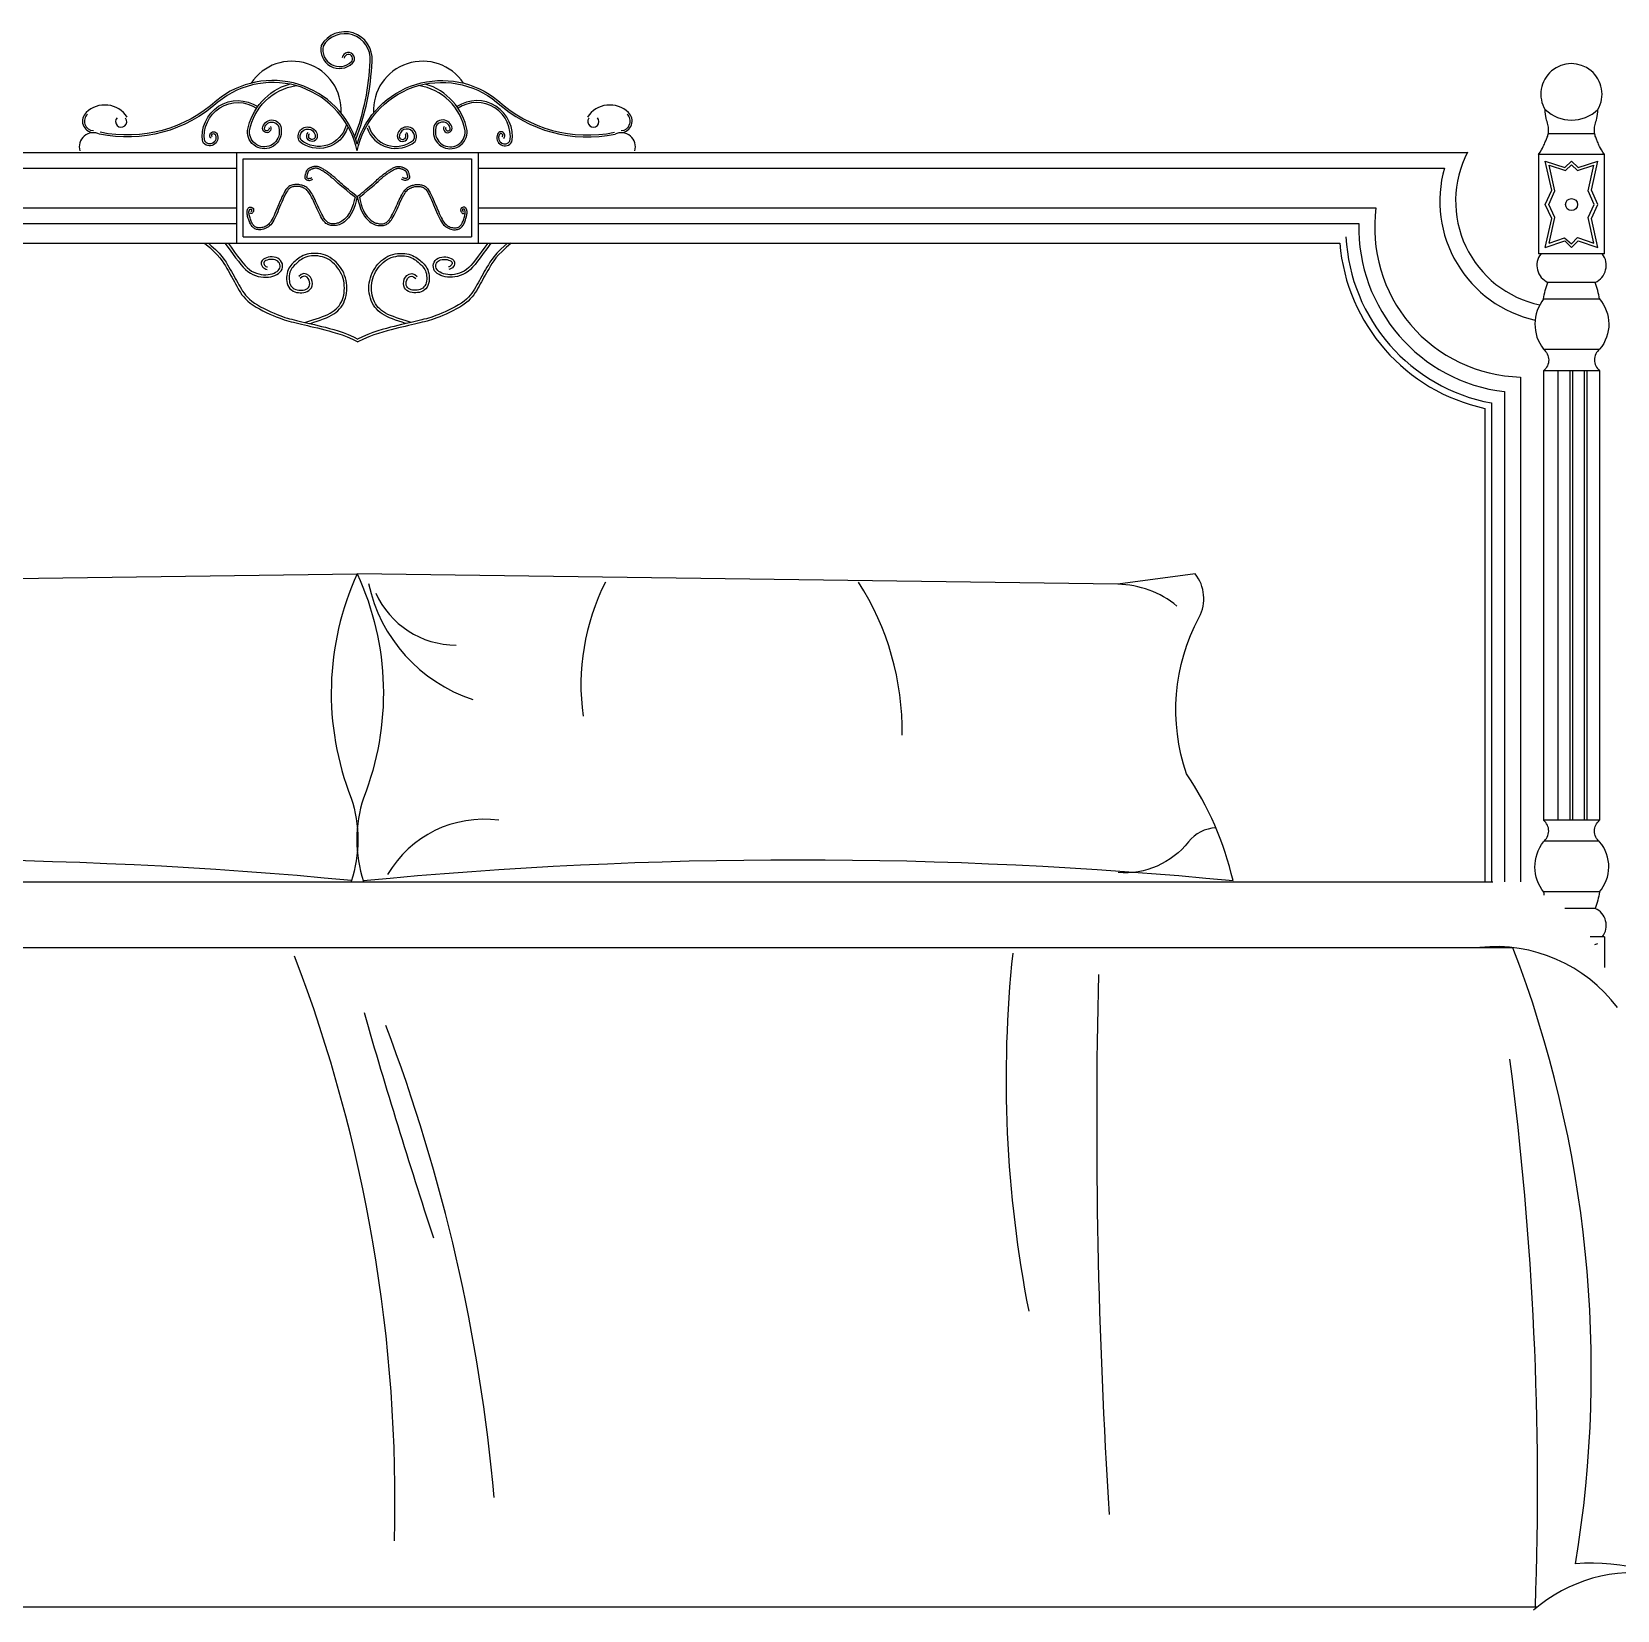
# Model space of a CAD drawing. Header units: inches. Extents: x 4.1 to 46.6, y 13.1 to 37.9.
# Drawn here: x 10.833 to 12.035, y 20.193 to 21.39 of the extents above; entities that cross this region are included whole.
import ezdxf

# ---------------------------------------------------------------- set-up
doc = ezdxf.new("R2010")
doc.units = ezdxf.units.IN
doc.header["$MEASUREMENT"] = 0
for name, color, linetype in [('02', 2, 'Continuous'), ('1', 1, 'Continuous'), ('4', 4, 'Continuous')]:
    doc.layers.add(name, color=color, linetype=linetype)

msp = doc.modelspace()

# ---------------------------------------------------------------- linework, layer by layer
at = {"layer": '02'}
for p, q in [((12.0179, 21.3128), (11.9827, 21.3128)), ((10.988, 21.2988), (10.988, 21.2298)), ((11.1711, 21.2988), (11.1711, 21.2298)), ((11.9753, 21.2972), (11.9753, 21.2217)), ((12.0253, 21.2972), (11.9753, 21.2972)), ((12.0253, 21.2217), (12.0253, 21.2972)), ((12.0253, 21.2217), (11.9753, 21.2217)), ((12.0181, 21.2002), (11.9824, 21.2002)), ((12.0216, 21.1875), (11.979, 21.1875)), ((12.0212, 21.1492), (11.9794, 21.1492)), ((11.9791, 21.1332), (11.9791, 20.7922)), ((12.0215, 21.1332), (11.9791, 21.1332)), ((11.9902, 20.7922), (11.9902, 21.1332)), ((11.9992, 20.7922), (11.9992, 21.1332)), ((12.0012, 20.7922), (12.0012, 21.1332)), ((12.0102, 20.7922), (12.0102, 21.1332)), ((12.0122, 20.7922), (12.0122, 21.1332)), ((12.0215, 21.1332), (12.0215, 20.7922)), ((12.0215, 20.7922), (11.9791, 20.7922)), ((12.0212, 20.7763), (11.9794, 20.7763)), ((12.0216, 20.7379), (11.979, 20.7379)), ((12.0181, 20.7253), (11.9951, 20.7253)), ((12.0253, 20.7038), (12.0145, 20.7038)), ((12.0253, 20.7038), (12.0253, 20.6806))]:
    msp.add_line(p, q, dxfattribs=at)
for points in [[(11.0783, 21.3085, 0.084951), (11.0907, 21.3678, 0.806755), (11.0522, 21.3798, 0.745528), (11.076, 21.3664, 1.39985), (11.0681, 21.3705)], [(11.0775, 21.3103, 0.082146), (11.0892, 21.3679, 0.802645), (11.0536, 21.3793, 0.738947), (11.075, 21.3675, 1.400355), (11.0696, 21.3703)], [(11.0795, 21.2999, 0.562626), (10.9739, 21.3369, -0.23953), (10.8841, 21.3126)], [(11.0795, 21.3051, 0.538386), (10.9729, 21.3381, -0.239277), (10.8846, 21.314)], [(11.0137, 21.3185, -1.593102), (11.0079, 21.3181, -0.903963), (11.0218, 21.3158, -1.104476), (10.9963, 21.3154, -0.28177), (11.028, 21.3506, -0.28177)], [(11.0124, 21.3177, -1.634722), (11.0093, 21.3176, -0.922611), (11.0203, 21.3157, -1.105909), (10.9978, 21.3151, -0.320126), (11.0331, 21.3494, -0.320126)], [(11.0795, 21.3051, -0.538386), (11.1862, 21.3381, 0.239277), (11.2745, 21.314)], [(11.0795, 21.2999, -0.562626), (11.1852, 21.3369, 0.23953), (11.275, 21.3126)], [(11.1467, 21.3177, 1.634722), (11.1498, 21.3176, 0.922611), (11.1388, 21.3157, 1.105909), (11.1613, 21.3151, 0.320126), (11.126, 21.3494, 0.320126)], [(11.1454, 21.3185, 1.593102), (11.1512, 21.3181, 0.903963), (11.1373, 21.3158, 1.104476), (11.1628, 21.3154, 0.28177), (11.1311, 21.3506, 0.28177)], [(10.9686, 21.3095, -1.259166), (10.9732, 21.3126, -0.953982), (10.9623, 21.3067, -0.65366), (11.004, 21.3335)], [(10.9696, 21.3106, -1.287795), (10.9719, 21.312, -0.929644), (10.9638, 21.3072, -0.6496), (11.0032, 21.3323, -0.287646)], [(11.1905, 21.3095, 1.259166), (11.1859, 21.3126, 0.953982), (11.1968, 21.3067, 0.65366), (11.1551, 21.3335)], [(11.1895, 21.3106, 1.287795), (11.1872, 21.312, 0.929644), (11.1953, 21.3072, 0.6496), (11.1559, 21.3323, 0.287646)], [(11.0721, 21.3174, -0.525103), (11.0357, 21.307, -1.387223), (11.0492, 21.31, -1.24378), (11.0422, 21.3139)], [(11.071, 21.3191, -0.539546), (11.0369, 21.308, -1.337858), (11.0477, 21.3103, -1.211173), (11.0433, 21.3129)], [(11.087, 21.3174, 0.525103), (11.1234, 21.307, 1.387223), (11.1099, 21.31, 1.24378), (11.1169, 21.3139)], [(11.0881, 21.3191, 0.539546), (11.1222, 21.308, 1.337858), (11.1114, 21.3103, 1.211173), (11.1158, 21.3129)], [(10.1975, 20.7456), (10.1975, 21.1284, 0.446145), (10.3071, 21.2568), (10.988, 21.2568)], [(11.1711, 21.2568), (11.852, 21.2568, 0.446145), (11.9615, 21.1284), (11.9615, 20.7456)], [(10.2095, 20.7456), (10.2095, 21.1173, 0.386782), (10.32, 21.2448), (10.988, 21.2448)], [(11.1711, 21.2448), (11.839, 21.2448, 0.386782), (11.9495, 21.1173), (11.9495, 20.7456)], [(11.8292, 21.2348, 0.346634), (11.9395, 21.1087), (11.9395, 20.7456)], [(10.2245, 20.7456), (10.2245, 21.1046, 0.32894), (10.3346, 21.2298), (11.8245, 21.2298, 0.32894), (11.9345, 21.1046), (11.9345, 20.7456)], [(11.979, 21.1876, -0.05136), (11.9824, 21.2002)], [(12.0216, 21.1875, 0.051557), (12.0181, 21.2002)], [(11.9794, 21.1879, 0.347977), (11.979, 21.1495, -0.477941), (11.9791, 21.1332)], [(12.0212, 21.1879, -0.373032), (12.0216, 21.1495, 0.477941), (12.0215, 21.1332)], [(11.0751, 20.7465, 0.048001), (10.4155, 20.7465, -0.090958), (10.4507, 20.8275, 0.210104), (10.4412, 20.9462, -0.299168), (10.4442, 20.9791), (10.5029, 20.9713), (11.0795, 20.9791, 0.204088), (11.0749, 20.8091, -0.158483), (11.0749, 20.7459)], [(11.084, 20.7465, -0.048001), (11.7436, 20.7465, 0.090958), (11.7084, 20.8275, -0.210104), (11.7179, 20.9462, 0.299168), (11.7149, 20.9791), (11.6562, 20.9713), (11.0795, 20.9791, -0.204088), (11.0842, 20.8091, 0.158483), (11.0842, 20.7459)], [(11.9794, 20.7376, -0.347977), (11.979, 20.7759, 0.477941), (11.9791, 20.7922)], [(12.0212, 20.7376, 0.373032), (12.0216, 20.7759, -0.477941), (12.0215, 20.7922)], [(11.7306, 20.7864, 0.219585), (11.7099, 20.7758, -0.248152), (11.6564, 20.7525)], [(11.979, 20.7379, 0.009451), (11.9794, 20.7355)], [(12.0216, 20.7379, -0.051557), (12.0181, 20.7253)]]:
    msp.add_lwpolyline(points, format="xyb", dxfattribs=at)
for points in [[(11.9753, 21.2972), (11.9765, 21.299), (11.9775, 21.3006), (11.9783, 21.302), (11.9789, 21.3032), (11.9794, 21.3042), (11.9798, 21.3051), (11.9801, 21.3059), (11.9804, 21.3067), (11.9807, 21.3074), (11.981, 21.3081), (11.9813, 21.3088), (11.9816, 21.3095), (11.9819, 21.3103), (11.9822, 21.311), (11.9824, 21.3117), (11.9826, 21.3125), (11.9828, 21.3133), (11.9829, 21.3141), (11.9829, 21.315), (11.9829, 21.3159), (11.9829, 21.3168), (11.9828, 21.3178), (11.9826, 21.3188), (11.9824, 21.3199), (11.9821, 21.3209), (11.9817, 21.3221), (11.9814, 21.3233), (11.9811, 21.3247), (11.9807, 21.3261), (11.9805, 21.3277), (11.9803, 21.3294), (11.9803, 21.3313)], [(12.0253, 21.2972), (12.024, 21.299), (12.023, 21.3006), (12.0222, 21.302), (12.0216, 21.3032), (12.0211, 21.3042), (12.0207, 21.3051), (12.0204, 21.3059), (12.0201, 21.3067), (12.0198, 21.3074), (12.0195, 21.3081), (12.0192, 21.3088), (12.0189, 21.3095), (12.0186, 21.3103), (12.0183, 21.311), (12.0181, 21.3117), (12.0179, 21.3125), (12.0178, 21.3133), (12.0177, 21.3141), (12.0176, 21.315), (12.0176, 21.3159), (12.0176, 21.3168), (12.0178, 21.3178), (12.0179, 21.3188), (12.0182, 21.3199), (12.0184, 21.3209), (12.0188, 21.3221), (12.0191, 21.3233), (12.0195, 21.3247), (12.0198, 21.3261), (12.02, 21.3277), (12.0202, 21.3294), (12.0203, 21.3313)], [(10.993, 21.2348), (10.993, 21.2938), (11.1661, 21.2938), (11.1661, 21.2348)], [(10.2552, 21.2868), (10.988, 21.2868)], [(11.0795, 21.2651), (11.0791, 21.2654), (11.0784, 21.266), (11.0773, 21.2669), (11.0759, 21.268), (11.0744, 21.2692), (11.0728, 21.2706), (11.0712, 21.2719), (11.0697, 21.2732), (11.0684, 21.2744), (11.0671, 21.2754), (11.066, 21.2764), (11.065, 21.2773), (11.0641, 21.2782), (11.0633, 21.2789), (11.0625, 21.2796), (11.0618, 21.2802), (11.0611, 21.2808), (11.0605, 21.2813), (11.0599, 21.2818), (11.0593, 21.2823), (11.0587, 21.2827), (11.0581, 21.2831), (11.0575, 21.2836), (11.0569, 21.284), (11.0563, 21.2844), (11.0557, 21.2848), (11.0551, 21.2852), (11.0545, 21.2856), (11.0538, 21.286), (11.0532, 21.2864), (11.0526, 21.2867), (11.052, 21.287), (11.0515, 21.2873), (11.0509, 21.2875), (11.0504, 21.2877), (11.0498, 21.2879), (11.0493, 21.288), (11.0488, 21.2881), (11.0483, 21.2881), (11.0477, 21.2881), (11.0472, 21.2881), (11.0467, 21.288), (11.0462, 21.2879), (11.0456, 21.2878), (11.0451, 21.2876), (11.0447, 21.2874), (11.0442, 21.2873), (11.0438, 21.2871), (11.0434, 21.2869), (11.043, 21.2867), (11.0427, 21.2864), (11.0423, 21.2862), (11.0421, 21.286), (11.0418, 21.2857), (11.0416, 21.2855), (11.0414, 21.2852), (11.0412, 21.2849), (11.041, 21.2847), (11.0408, 21.2844), (11.0407, 21.284), (11.0406, 21.2837), (11.0405, 21.2834), (11.0404, 21.283), (11.0402, 21.2826), (11.0401, 21.2822), (11.04, 21.2818), (11.0399, 21.2814), (11.0398, 21.2811), (11.0398, 21.2807), (11.0397, 21.2803), (11.0397, 21.28), (11.0397, 21.2797), (11.0397, 21.2794), (11.0398, 21.2792), (11.0399, 21.2789), (11.0401, 21.2787), (11.0402, 21.2786), (11.0404, 21.2784), (11.0407, 21.2782), (11.041, 21.278), (11.0413, 21.2779), (11.0417, 21.2777), (11.0422, 21.2776), (11.0427, 21.2775), (11.0433, 21.2775), (11.044, 21.2777), (11.0448, 21.278), (11.0458, 21.2784)], [(11.0778, 21.2647), (11.0744, 21.2674), (11.0713, 21.27), (11.0687, 21.2722), (11.0666, 21.274), (11.0649, 21.2755), (11.0635, 21.2767), (11.0624, 21.2778), (11.0614, 21.2786), (11.0606, 21.2793), (11.0598, 21.28), (11.0591, 21.2806), (11.0585, 21.2811), (11.0579, 21.2815), (11.0573, 21.282), (11.0567, 21.2824), (11.0561, 21.2828), (11.0555, 21.2832), (11.0549, 21.2836), (11.0543, 21.284), (11.0537, 21.2844), (11.0531, 21.2848), (11.0525, 21.2851), (11.0519, 21.2855), (11.0514, 21.2857), (11.0509, 21.286), (11.0504, 21.2862), (11.0499, 21.2864), (11.0495, 21.2865), (11.049, 21.2866), (11.0486, 21.2867), (11.0482, 21.2867), (11.0478, 21.2867), (11.0474, 21.2867), (11.0469, 21.2866), (11.0465, 21.2865), (11.046, 21.2864), (11.0456, 21.2863), (11.0452, 21.2861), (11.0448, 21.286), (11.0444, 21.2858), (11.044, 21.2856), (11.0437, 21.2854), (11.0434, 21.2853), (11.0432, 21.2851), (11.043, 21.2849), (11.0428, 21.2847), (11.0426, 21.2846), (11.0425, 21.2844), (11.0424, 21.2842), (11.0423, 21.284), (11.0421, 21.2838), (11.042, 21.2835), (11.0419, 21.2832), (11.0418, 21.2829), (11.0417, 21.2826), (11.0416, 21.2822), (11.0415, 21.2819), (11.0414, 21.2815), (11.0413, 21.2811), (11.0412, 21.2808), (11.0412, 21.2805), (11.0412, 21.2802), (11.0411, 21.2799), (11.0411, 21.2798), (11.0411, 21.2797), (11.0412, 21.2797), (11.0412, 21.2796), (11.0412, 21.2796), (11.0413, 21.2795), (11.0415, 21.2794), (11.0417, 21.2793), (11.0419, 21.2791), (11.0422, 21.279), (11.0425, 21.279), (11.0428, 21.2789), (11.0431, 21.2789), (11.0436, 21.2791), (11.0443, 21.2793), (11.0451, 21.2797)], [(11.0795, 21.2652), (11.0798, 21.2655), (11.0805, 21.2661), (11.0816, 21.2669), (11.0829, 21.268), (11.0844, 21.2692), (11.086, 21.2706), (11.0876, 21.2719), (11.0891, 21.2732), (11.0905, 21.2744), (11.0917, 21.2754), (11.0928, 21.2764), (11.0938, 21.2773), (11.0947, 21.2782), (11.0955, 21.2789), (11.0963, 21.2796), (11.097, 21.2802), (11.0977, 21.2808), (11.0983, 21.2813), (11.0989, 21.2818), (11.0995, 21.2823), (11.1001, 21.2827), (11.1007, 21.2831), (11.1013, 21.2836), (11.1019, 21.284), (11.1025, 21.2844), (11.1031, 21.2848), (11.1037, 21.2852), (11.1043, 21.2856), (11.105, 21.286), (11.1056, 21.2864), (11.1062, 21.2867), (11.1068, 21.287), (11.1073, 21.2873), (11.1079, 21.2875), (11.1084, 21.2877), (11.109, 21.2879), (11.1095, 21.288), (11.11, 21.2881), (11.1105, 21.2881), (11.1111, 21.2881), (11.1116, 21.2881), (11.1121, 21.288), (11.1127, 21.2879), (11.1132, 21.2878), (11.1137, 21.2876), (11.1141, 21.2874), (11.1146, 21.2873), (11.115, 21.2871), (11.1154, 21.2869), (11.1158, 21.2867), (11.1162, 21.2864), (11.1165, 21.2862), (11.1167, 21.286), (11.117, 21.2857), (11.1172, 21.2855), (11.1175, 21.2852), (11.1176, 21.2849), (11.1178, 21.2847), (11.118, 21.2844), (11.1181, 21.284), (11.1182, 21.2837), (11.1183, 21.2834), (11.1185, 21.283), (11.1186, 21.2826), (11.1187, 21.2822), (11.1188, 21.2818), (11.1189, 21.2814), (11.119, 21.2811), (11.119, 21.2807), (11.1191, 21.2803), (11.1191, 21.28), (11.1191, 21.2797), (11.1191, 21.2794), (11.119, 21.2792), (11.1189, 21.2789), (11.1188, 21.2787), (11.1186, 21.2786), (11.1184, 21.2784), (11.1181, 21.2782), (11.1178, 21.278), (11.1175, 21.2779), (11.1171, 21.2777), (11.1166, 21.2776), (11.1161, 21.2775), (11.1155, 21.2775), (11.1148, 21.2777), (11.114, 21.278), (11.1131, 21.2784)], [(11.0811, 21.2647), (11.0844, 21.2674), (11.0875, 21.27), (11.0901, 21.2722), (11.0922, 21.274), (11.0939, 21.2755), (11.0953, 21.2767), (11.0964, 21.2778), (11.0974, 21.2786), (11.0982, 21.2793), (11.099, 21.28), (11.0997, 21.2806), (11.1003, 21.2811), (11.101, 21.2815), (11.1015, 21.282), (11.1021, 21.2824), (11.1027, 21.2828), (11.1033, 21.2832), (11.1039, 21.2836), (11.1045, 21.284), (11.1051, 21.2844), (11.1057, 21.2848), (11.1063, 21.2851), (11.1069, 21.2855), (11.1074, 21.2857), (11.1079, 21.286), (11.1084, 21.2862), (11.1089, 21.2864), (11.1093, 21.2865), (11.1098, 21.2866), (11.1102, 21.2867), (11.1106, 21.2867), (11.111, 21.2867), (11.1115, 21.2867), (11.1119, 21.2866), (11.1123, 21.2865), (11.1128, 21.2864), (11.1132, 21.2863), (11.1136, 21.2861), (11.114, 21.286), (11.1144, 21.2858), (11.1148, 21.2856), (11.1151, 21.2854), (11.1154, 21.2853), (11.1156, 21.2851), (11.1158, 21.2849), (11.116, 21.2847), (11.1162, 21.2846), (11.1163, 21.2844), (11.1164, 21.2842), (11.1166, 21.284), (11.1167, 21.2838), (11.1168, 21.2835), (11.1169, 21.2832), (11.117, 21.2829), (11.1171, 21.2826), (11.1172, 21.2822), (11.1173, 21.2819), (11.1174, 21.2815), (11.1175, 21.2811), (11.1176, 21.2808), (11.1176, 21.2805), (11.1177, 21.2802), (11.1177, 21.2799), (11.1177, 21.2798), (11.1177, 21.2797), (11.1177, 21.2797), (11.1177, 21.2796), (11.1176, 21.2796), (11.1175, 21.2795), (11.1173, 21.2794), (11.1171, 21.2793), (11.1169, 21.2791), (11.1166, 21.279), (11.1164, 21.279), (11.1161, 21.2789), (11.1157, 21.2789), (11.1152, 21.2791), (11.1145, 21.2793), (11.1137, 21.2797)], [(11.1711, 21.2868), (11.9039, 21.2868)], [(11.9803, 21.2267), (11.9853, 21.2487), (11.9803, 21.2592), (11.9853, 21.2701), (11.9803, 21.2922)], [(11.9803, 21.2922), (11.9953, 21.2872), (12.0003, 21.2922), (12.0053, 21.2872), (12.0203, 21.2922)], [(11.9834, 21.2298), (11.9876, 21.2493), (11.9831, 21.2592), (11.9876, 21.2695), (11.9834, 21.289)], [(11.9834, 21.289), (11.9958, 21.2849), (12.0003, 21.2893), (12.0047, 21.2849), (12.0171, 21.289)], [(12.0171, 21.2298), (12.013, 21.2493), (12.0174, 21.2592), (12.013, 21.2695), (12.0171, 21.289)], [(12.0203, 21.2267), (12.0153, 21.2487), (12.0203, 21.2592), (12.0153, 21.2701), (12.0203, 21.2922)], [(11.0795, 21.2655), (11.0787, 21.2619), (11.0778, 21.2589), (11.0769, 21.2563), (11.0759, 21.254), (11.0749, 21.2521), (11.0739, 21.2505), (11.0729, 21.2492), (11.0718, 21.248), (11.0708, 21.247), (11.0698, 21.2461), (11.0687, 21.2454), (11.0677, 21.2448), (11.0667, 21.2443), (11.0657, 21.2439), (11.0647, 21.2436), (11.0637, 21.2434), (11.0628, 21.2432), (11.0619, 21.2432), (11.061, 21.2432), (11.0602, 21.2432), (11.0594, 21.2433), (11.0586, 21.2435), (11.0579, 21.2438), (11.0572, 21.2441), (11.0565, 21.2445), (11.0558, 21.2449), (11.0552, 21.2455), (11.0546, 21.2461), (11.054, 21.2468), (11.0534, 21.2477), (11.0527, 21.2487), (11.052, 21.2499), (11.0513, 21.2512), (11.0506, 21.2527), (11.0499, 21.2542), (11.0491, 21.2558), (11.0483, 21.2575), (11.0476, 21.2591), (11.0469, 21.2607), (11.0462, 21.2621), (11.0455, 21.2635), (11.0449, 21.2647), (11.0443, 21.2658), (11.0438, 21.2668), (11.0432, 21.2677), (11.0426, 21.2685), (11.0421, 21.2693), (11.0415, 21.2699), (11.0409, 21.2705), (11.0403, 21.2709), (11.0397, 21.2714), (11.039, 21.2717), (11.0384, 21.272), (11.0377, 21.2723), (11.0371, 21.2725), (11.0364, 21.2726), (11.0357, 21.2728), (11.035, 21.2729), (11.0343, 21.2729), (11.0336, 21.2729), (11.0329, 21.2729), (11.0322, 21.2729), (11.0316, 21.2728), (11.0309, 21.2727), (11.0303, 21.2726), (11.0297, 21.2723), (11.0291, 21.2721), (11.0285, 21.2717), (11.0279, 21.2712), (11.0272, 21.2705), (11.0266, 21.2697), (11.0259, 21.2686), (11.0252, 21.2674), (11.0245, 21.266), (11.0237, 21.2644), (11.023, 21.2627), (11.0222, 21.2609), (11.0214, 21.2591), (11.0206, 21.2572), (11.0199, 21.2554), (11.0192, 21.2536), (11.0184, 21.252), (11.0177, 21.2503), (11.017, 21.2488), (11.0163, 21.2474), (11.0155, 21.2461), (11.0147, 21.2449), (11.0139, 21.2439), (11.013, 21.243), (11.0121, 21.2423), (11.0112, 21.2417), (11.0102, 21.2412), (11.0092, 21.2408), (11.0083, 21.2405), (11.0074, 21.2403), (11.0064, 21.2401), (11.0056, 21.2401), (11.0048, 21.2401), (11.004, 21.2402), (11.0032, 21.2403), (11.0025, 21.2405), (11.0019, 21.2408), (11.0013, 21.2412), (11.0007, 21.2416), (11.0002, 21.2421), (10.9997, 21.2426), (10.9992, 21.2432), (10.9988, 21.2439), (10.9985, 21.2446), (10.9981, 21.2453), (10.9978, 21.2461), (10.9975, 21.2469), (10.9972, 21.2477), (10.9969, 21.2486), (10.9966, 21.2494), (10.9964, 21.2502), (10.9962, 21.2511), (10.9961, 21.2519), (10.996, 21.2526), (10.996, 21.2533), (10.996, 21.254), (10.9961, 21.2546), (10.9962, 21.2551), (10.9964, 21.2556), (10.9966, 21.256), (10.9969, 21.2564), (10.9971, 21.2567), (10.9974, 21.2569), (10.9977, 21.2571), (10.998, 21.2571), (10.9983, 21.2572), (10.9986, 21.2572), (10.9989, 21.2571), (10.9991, 21.2571), (10.9994, 21.257), (10.9996, 21.2569), (10.9998, 21.2568), (11, 21.2568), (11.0002, 21.2567), (11.0003, 21.2566), (11.0004, 21.2565), (11.0005, 21.2564), (11.0006, 21.2563), (11.0007, 21.2562), (11.0008, 21.256), (11.0008, 21.2558), (11.0009, 21.2556), (11.0009, 21.2553), (11.0009, 21.255), (11.0008, 21.2547), (11.0008, 21.2544), (11.0007, 21.254), (11.0005, 21.2536), (11.0004, 21.2533), (11.0001, 21.253), (10.9998, 21.2527), (10.9995, 21.2525), (10.9991, 21.2524), (10.9987, 21.2525), (10.9982, 21.2527)], [(11.0778, 21.2647), (11.0772, 21.2623), (11.0764, 21.2593), (11.0755, 21.2568), (11.0746, 21.2546), (11.0737, 21.2528), (11.0727, 21.2513), (11.0718, 21.2501), (11.0708, 21.249), (11.0698, 21.2481), (11.0689, 21.2473), (11.0679, 21.2466), (11.067, 21.246), (11.0661, 21.2456), (11.0652, 21.2452), (11.0643, 21.245), (11.0635, 21.2448), (11.0626, 21.2447), (11.0618, 21.2446), (11.0611, 21.2446), (11.0604, 21.2446), (11.0597, 21.2447), (11.059, 21.2449), (11.0584, 21.2451), (11.0578, 21.2454), (11.0572, 21.2457), (11.0567, 21.2461), (11.0562, 21.2465), (11.0557, 21.247), (11.0551, 21.2477), (11.0545, 21.2485), (11.0539, 21.2495), (11.0533, 21.2506), (11.0526, 21.2519), (11.0519, 21.2533), (11.0511, 21.2549), (11.0504, 21.2564), (11.0496, 21.2581), (11.0489, 21.2597), (11.0482, 21.2613), (11.0475, 21.2627), (11.0468, 21.2641), (11.0462, 21.2654), (11.0456, 21.2665), (11.045, 21.2676), (11.0444, 21.2685), (11.0438, 21.2694), (11.0432, 21.2702), (11.0425, 21.2709), (11.0418, 21.2715), (11.0412, 21.2721), (11.0404, 21.2726), (11.0397, 21.273), (11.0389, 21.2733), (11.0382, 21.2736), (11.0374, 21.2739), (11.0367, 21.274), (11.0359, 21.2742), (11.0351, 21.2743), (11.0344, 21.2743), (11.0336, 21.2744), (11.0328, 21.2744), (11.0321, 21.2743), (11.0314, 21.2742), (11.0306, 21.2741), (11.0299, 21.2739), (11.0291, 21.2737), (11.0284, 21.2733), (11.0276, 21.2728), (11.0269, 21.2722), (11.0262, 21.2714), (11.0254, 21.2705), (11.0247, 21.2694), (11.024, 21.2681), (11.0232, 21.2666), (11.0224, 21.265), (11.0217, 21.2633), (11.0209, 21.2615), (11.0201, 21.2596), (11.0193, 21.2578), (11.0186, 21.256), (11.0178, 21.2542), (11.0171, 21.2525), (11.0164, 21.2509), (11.0157, 21.2495), (11.015, 21.2481), (11.0143, 21.2469), (11.0136, 21.2458), (11.0128, 21.2449), (11.0121, 21.2441), (11.0113, 21.2434), (11.0104, 21.2429), (11.0096, 21.2425), (11.0088, 21.2421), (11.0079, 21.2419), (11.0071, 21.2417), (11.0063, 21.2416), (11.0055, 21.2415), (11.0048, 21.2415), (11.0042, 21.2416), (11.0036, 21.2417), (11.003, 21.2419), (11.0025, 21.2421), (11.002, 21.2424), (11.0016, 21.2427), (11.0012, 21.2431), (11.0008, 21.2435), (11.0004, 21.244), (11.0001, 21.2446), (10.9997, 21.2452), (10.9994, 21.2459), (10.9991, 21.2466), (10.9988, 21.2474), (10.9985, 21.2482), (10.9982, 21.249), (10.998, 21.2498), (10.9978, 21.2506), (10.9976, 21.2513), (10.9975, 21.2521), (10.9974, 21.2527), (10.9974, 21.2533), (10.9974, 21.2539), (10.9975, 21.2543), (10.9976, 21.2547), (10.9977, 21.255), (10.9978, 21.2553), (10.998, 21.2555), (10.9981, 21.2556), (10.9982, 21.2557), (10.9982, 21.2557), (10.9983, 21.2557), (10.9983, 21.2557), (10.9985, 21.2557), (10.9986, 21.2557), (10.9988, 21.2557), (10.999, 21.2556), (10.9992, 21.2556), (10.9994, 21.2555), (10.9994, 21.2555), (10.9994, 21.2554), (10.9994, 21.2553), (10.9994, 21.2551), (10.9994, 21.2549), (10.9994, 21.2547), (10.9993, 21.2544), (10.9992, 21.2542), (10.9991, 21.254), (10.9991, 21.2539), (10.9988, 21.254)], [(11.0795, 21.2655), (11.0803, 21.2619), (11.0811, 21.2589), (11.082, 21.2563), (11.0829, 21.254), (11.0839, 21.2521), (11.0849, 21.2505), (11.0859, 21.2492), (11.087, 21.248), (11.088, 21.247), (11.0891, 21.2461), (11.0901, 21.2454), (11.0911, 21.2448), (11.0921, 21.2443), (11.0931, 21.2439), (11.0941, 21.2436), (11.0951, 21.2434), (11.096, 21.2432), (11.0969, 21.2432), (11.0978, 21.2432), (11.0986, 21.2432), (11.0994, 21.2433), (11.1002, 21.2435), (11.1009, 21.2438), (11.1016, 21.2441), (11.1023, 21.2445), (11.103, 21.2449), (11.1036, 21.2455), (11.1042, 21.2461), (11.1048, 21.2468), (11.1055, 21.2477), (11.1061, 21.2487), (11.1068, 21.2499), (11.1075, 21.2512), (11.1082, 21.2527), (11.109, 21.2542), (11.1097, 21.2558), (11.1105, 21.2575), (11.1112, 21.2591), (11.1119, 21.2607), (11.1126, 21.2621), (11.1133, 21.2635), (11.1139, 21.2647), (11.1145, 21.2658), (11.1151, 21.2668), (11.1156, 21.2677), (11.1162, 21.2685), (11.1167, 21.2693), (11.1173, 21.2699), (11.1179, 21.2705), (11.1185, 21.2709), (11.1191, 21.2714), (11.1198, 21.2717), (11.1204, 21.272), (11.1211, 21.2723), (11.1218, 21.2725), (11.1224, 21.2726), (11.1231, 21.2728), (11.1238, 21.2729), (11.1245, 21.2729), (11.1252, 21.2729), (11.1259, 21.2729), (11.1266, 21.2729), (11.1273, 21.2728), (11.1279, 21.2727), (11.1285, 21.2726), (11.1291, 21.2723), (11.1297, 21.2721), (11.1303, 21.2717), (11.1309, 21.2712), (11.1316, 21.2705), (11.1322, 21.2697), (11.1329, 21.2686), (11.1336, 21.2674), (11.1343, 21.266), (11.1351, 21.2644), (11.1358, 21.2627), (11.1366, 21.2609), (11.1374, 21.2591), (11.1382, 21.2572), (11.1389, 21.2554), (11.1397, 21.2536), (11.1404, 21.252), (11.1411, 21.2503), (11.1418, 21.2488), (11.1425, 21.2474), (11.1433, 21.2461), (11.1441, 21.2449), (11.1449, 21.2439), (11.1458, 21.243), (11.1467, 21.2423), (11.1476, 21.2417), (11.1486, 21.2412), (11.1496, 21.2408), (11.1505, 21.2405), (11.1515, 21.2403), (11.1524, 21.2401), (11.1532, 21.2401), (11.1541, 21.2401), (11.1548, 21.2402), (11.1556, 21.2403), (11.1563, 21.2405), (11.1569, 21.2408), (11.1576, 21.2412), (11.1581, 21.2416), (11.1586, 21.2421), (11.1591, 21.2426), (11.1596, 21.2432), (11.16, 21.2439), (11.1604, 21.2446), (11.1607, 21.2453), (11.161, 21.2461), (11.1614, 21.2469), (11.1617, 21.2477), (11.1619, 21.2486), (11.1622, 21.2494), (11.1624, 21.2502), (11.1626, 21.2511), (11.1627, 21.2519), (11.1628, 21.2526), (11.1629, 21.2533), (11.1628, 21.254), (11.1627, 21.2546), (11.1626, 21.2551), (11.1624, 21.2556), (11.1622, 21.256), (11.162, 21.2564), (11.1617, 21.2567), (11.1614, 21.2569), (11.1611, 21.2571), (11.1608, 21.2571), (11.1605, 21.2572), (11.1602, 21.2572), (11.1599, 21.2571), (11.1597, 21.2571), (11.1594, 21.257), (11.1592, 21.2569), (11.159, 21.2568), (11.1588, 21.2568), (11.1586, 21.2567), (11.1585, 21.2566), (11.1584, 21.2565), (11.1583, 21.2564), (11.1582, 21.2563), (11.1581, 21.2562), (11.158, 21.256), (11.158, 21.2558), (11.158, 21.2556), (11.1579, 21.2553), (11.1579, 21.255), (11.158, 21.2547), (11.158, 21.2544), (11.1581, 21.254), (11.1583, 21.2536), (11.1585, 21.2533), (11.1587, 21.253), (11.159, 21.2527), (11.1593, 21.2525), (11.1597, 21.2524), (11.1601, 21.2525), (11.1606, 21.2527)], [(11.0811, 21.2647), (11.0816, 21.2623), (11.0824, 21.2593), (11.0833, 21.2568), (11.0842, 21.2546), (11.0851, 21.2528), (11.0861, 21.2513), (11.087, 21.2501), (11.088, 21.249), (11.089, 21.2481), (11.0899, 21.2473), (11.0909, 21.2466), (11.0918, 21.246), (11.0927, 21.2456), (11.0936, 21.2452), (11.0945, 21.245), (11.0953, 21.2448), (11.0962, 21.2447), (11.097, 21.2446), (11.0977, 21.2446), (11.0984, 21.2446), (11.0991, 21.2447), (11.0998, 21.2449), (11.1004, 21.2451), (11.101, 21.2454), (11.1016, 21.2457), (11.1021, 21.2461), (11.1026, 21.2465), (11.1031, 21.247), (11.1037, 21.2477), (11.1043, 21.2485), (11.1049, 21.2495), (11.1055, 21.2506), (11.1062, 21.2519), (11.1069, 21.2533), (11.1077, 21.2549), (11.1084, 21.2564), (11.1092, 21.2581), (11.1099, 21.2597), (11.1106, 21.2613), (11.1113, 21.2627), (11.112, 21.2641), (11.1126, 21.2654), (11.1132, 21.2665), (11.1138, 21.2676), (11.1144, 21.2685), (11.115, 21.2694), (11.1156, 21.2702), (11.1163, 21.2709), (11.117, 21.2715), (11.1177, 21.2721), (11.1184, 21.2726), (11.1191, 21.273), (11.1199, 21.2733), (11.1206, 21.2736), (11.1214, 21.2739), (11.1221, 21.274), (11.1229, 21.2742), (11.1237, 21.2743), (11.1244, 21.2743), (11.1252, 21.2744), (11.126, 21.2744), (11.1267, 21.2743), (11.1275, 21.2742), (11.1282, 21.2741), (11.1289, 21.2739), (11.1297, 21.2737), (11.1304, 21.2733), (11.1312, 21.2728), (11.1319, 21.2722), (11.1327, 21.2714), (11.1334, 21.2705), (11.1341, 21.2694), (11.1348, 21.2681), (11.1356, 21.2666), (11.1364, 21.265), (11.1371, 21.2633), (11.1379, 21.2615), (11.1387, 21.2596), (11.1395, 21.2578), (11.1402, 21.256), (11.141, 21.2542), (11.1417, 21.2525), (11.1424, 21.2509), (11.1431, 21.2495), (11.1438, 21.2481), (11.1445, 21.2469), (11.1452, 21.2458), (11.146, 21.2449), (11.1468, 21.2441), (11.1476, 21.2434), (11.1484, 21.2429), (11.1492, 21.2425), (11.15, 21.2421), (11.1509, 21.2419), (11.1517, 21.2417), (11.1525, 21.2416), (11.1533, 21.2415), (11.154, 21.2415), (11.1546, 21.2416), (11.1552, 21.2417), (11.1558, 21.2419), (11.1563, 21.2421), (11.1568, 21.2424), (11.1572, 21.2427), (11.1576, 21.2431), (11.158, 21.2435), (11.1584, 21.244), (11.1587, 21.2446), (11.1591, 21.2452), (11.1594, 21.2459), (11.1597, 21.2466), (11.16, 21.2474), (11.1603, 21.2482), (11.1606, 21.249), (11.1608, 21.2498), (11.161, 21.2506), (11.1612, 21.2513), (11.1613, 21.2521), (11.1614, 21.2527), (11.1614, 21.2533), (11.1614, 21.2539), (11.1613, 21.2543), (11.1612, 21.2547), (11.1611, 21.255), (11.161, 21.2553), (11.1608, 21.2555), (11.1607, 21.2556), (11.1606, 21.2557), (11.1606, 21.2557), (11.1605, 21.2557), (11.1605, 21.2557), (11.1603, 21.2557), (11.1602, 21.2557), (11.16, 21.2557), (11.1598, 21.2556), (11.1596, 21.2556), (11.1594, 21.2555), (11.1594, 21.2555), (11.1594, 21.2554), (11.1594, 21.2553), (11.1594, 21.2551), (11.1594, 21.2549), (11.1594, 21.2547), (11.1595, 21.2544), (11.1596, 21.2542), (11.1597, 21.254), (11.1598, 21.2539), (11.16, 21.254)], [(10.993, 21.2348), (11.1661, 21.2348)], [(11.9834, 21.2298), (11.995, 21.234), (12.0003, 21.2295), (12.0048, 21.2342), (12.0171, 21.2298)], [(10.9637, 21.2298), (10.9676, 21.2266), (10.9707, 21.2237), (10.9733, 21.221), (10.9754, 21.2187), (10.977, 21.2165), (10.9784, 21.2145), (10.9796, 21.2126), (10.9806, 21.2108), (10.9816, 21.2091), (10.9825, 21.2073), (10.9835, 21.2056), (10.9844, 21.204), (10.9854, 21.2023), (10.9863, 21.2006), (10.9872, 21.199), (10.9881, 21.1973), (10.989, 21.1957), (10.99, 21.1941), (10.991, 21.1924), (10.9921, 21.1908), (10.9934, 21.1892), (10.9948, 21.1876), (10.9965, 21.186), (10.9983, 21.1845), (11.0005, 21.1829), (11.0028, 21.1814), (11.0053, 21.18), (11.0079, 21.1786), (11.0105, 21.1773), (11.0131, 21.1761), (11.0157, 21.175), (11.018, 21.174), (11.0202, 21.1732), (11.0222, 21.1725), (11.0241, 21.1718), (11.0259, 21.1713), (11.0277, 21.1708), (11.0294, 21.1703), (11.0312, 21.1699), (11.0331, 21.1694), (11.0351, 21.1689), (11.0372, 21.1685), (11.0394, 21.1679), (11.0417, 21.1674), (11.0441, 21.1668), (11.0466, 21.1662), (11.0493, 21.1656), (11.0521, 21.1649), (11.0549, 21.1642), (11.058, 21.1634), (11.0611, 21.1625), (11.0645, 21.1615), (11.068, 21.1603), (11.0718, 21.1588), (11.0758, 21.1571), (11.08, 21.1551)], [(10.9667, 21.2298), (10.9688, 21.228), (10.9721, 21.225), (10.9747, 21.2223), (10.9768, 21.2199), (10.9786, 21.2176), (10.98, 21.2155), (10.9812, 21.2136), (10.9822, 21.2118), (10.9832, 21.21), (10.9842, 21.2083), (10.9852, 21.2066), (10.9861, 21.2049), (10.987, 21.2032), (10.988, 21.2016), (10.9889, 21.1999), (10.9898, 21.1983), (10.9907, 21.1967), (10.9916, 21.1951), (10.9926, 21.1935), (10.9937, 21.1919), (10.9948, 21.1904), (10.9962, 21.1889), (10.9977, 21.1875), (10.9995, 21.186), (11.0015, 21.1845), (11.0038, 21.1831), (11.0062, 21.1817), (11.0088, 21.1803), (11.0114, 21.179), (11.0139, 21.1778), (11.0164, 21.1768), (11.0187, 21.1758), (11.0209, 21.175), (11.0229, 21.1743), (11.0247, 21.1736), (11.0265, 21.1731), (11.0282, 21.1726), (11.0299, 21.1722), (11.0317, 21.1717), (11.0335, 21.1713), (11.0355, 21.1708), (11.0376, 21.1703), (11.0398, 21.1698), (11.0421, 21.1692), (11.0445, 21.1687), (11.0471, 21.1681), (11.0497, 21.1674), (11.0525, 21.1668), (11.0554, 21.1661), (11.0585, 21.1653), (11.0617, 21.1644), (11.0651, 21.1633), (11.0687, 21.1621), (11.0725, 21.1606), (11.0766, 21.1588), (11.08, 21.1572)], [(10.9792, 21.2298), (10.9824, 21.2256), (10.985, 21.222), (10.9873, 21.2189), (10.9894, 21.2162), (10.9912, 21.2138), (10.993, 21.2117), (10.9948, 21.21), (10.9966, 21.2085), (10.9985, 21.2072), (11.0004, 21.2061), (11.0024, 21.2053), (11.0044, 21.2047), (11.0064, 21.2043), (11.0084, 21.2041), (11.0103, 21.2041), (11.0122, 21.2042), (11.0139, 21.2045), (11.0156, 21.2049), (11.0171, 21.2054), (11.0185, 21.2061), (11.0198, 21.2069), (11.0209, 21.2079), (11.0218, 21.209), (11.0225, 21.2102), (11.0228, 21.2116), (11.0229, 21.213), (11.0227, 21.2143), (11.0221, 21.2155), (11.0214, 21.2167), (11.0204, 21.2177), (11.0193, 21.2185), (11.0179, 21.2191), (11.0164, 21.2194), (11.015, 21.2196), (11.0135, 21.2195), (11.012, 21.2193), (11.0107, 21.2189), (11.0094, 21.2184), (11.0083, 21.2178), (11.0073, 21.2168), (11.0067, 21.2155), (11.0067, 21.2141), (11.0071, 21.213), (11.0077, 21.212), (11.0085, 21.2113), (11.0093, 21.2106), (11.0103, 21.2102), (11.0111, 21.21)], [(10.9816, 21.2298), (10.9839, 21.2268), (10.9865, 21.2232), (10.9888, 21.22), (10.9909, 21.2173), (10.9927, 21.215), (10.9944, 21.213), (10.9961, 21.2114), (10.9977, 21.21), (10.9994, 21.2088), (11.0012, 21.2079), (11.003, 21.2071), (11.0049, 21.2066), (11.0067, 21.2062), (11.0085, 21.206), (11.0103, 21.206), (11.0119, 21.2061), (11.0135, 21.2063), (11.015, 21.2067), (11.0164, 21.2072), (11.0176, 21.2078), (11.0187, 21.2085), (11.0195, 21.2092), (11.0202, 21.2101), (11.0207, 21.2109), (11.021, 21.2119), (11.021, 21.2128), (11.0208, 21.2138), (11.0205, 21.2147), (11.0199, 21.2155), (11.0192, 21.2162), (11.0183, 21.2168), (11.0173, 21.2173), (11.0161, 21.2175), (11.0149, 21.2176), (11.0136, 21.2176), (11.0124, 21.2174), (11.0113, 21.2171), (11.0103, 21.2167), (11.0095, 21.2162), (11.0089, 21.2157), (11.0086, 21.2151), (11.0086, 21.2144), (11.0088, 21.2138), (11.0092, 21.2132), (11.0097, 21.2127), (11.0103, 21.2123), (11.0109, 21.212), (11.0115, 21.2119)], [(11.0435, 21.1689), (11.0441, 21.1691), (11.0465, 21.1699), (11.049, 21.1707), (11.0515, 21.1715), (11.0538, 21.1724), (11.0561, 21.1733), (11.0581, 21.1742), (11.06, 21.1752), (11.0617, 21.1763), (11.0633, 21.1774), (11.0647, 21.1786), (11.066, 21.18), (11.0672, 21.1814), (11.0683, 21.183), (11.0692, 21.1846), (11.0699, 21.1864), (11.0706, 21.1882), (11.0711, 21.1901), (11.0714, 21.192), (11.0716, 21.1939), (11.0717, 21.1959), (11.0716, 21.1979), (11.0714, 21.1998), (11.0711, 21.2017), (11.0706, 21.2036), (11.0699, 21.2055), (11.0692, 21.2073), (11.0683, 21.2091), (11.0673, 21.2108), (11.0661, 21.2124), (11.0649, 21.2139), (11.0635, 21.2154), (11.0621, 21.2167), (11.0605, 21.2179), (11.0589, 21.219), (11.0572, 21.22), (11.0554, 21.2207), (11.0536, 21.2214), (11.0518, 21.2218), (11.0499, 21.2221), (11.0481, 21.2222), (11.0463, 21.2222), (11.0446, 21.2221), (11.0429, 21.2219), (11.0414, 21.2215), (11.0399, 21.2211), (11.0385, 21.2205), (11.0373, 21.2199), (11.0362, 21.2192), (11.0351, 21.2185), (11.0341, 21.2178), (11.0332, 21.217), (11.0323, 21.2163), (11.0315, 21.2155), (11.0307, 21.2147), (11.0298, 21.2139), (11.0291, 21.2129), (11.0284, 21.2119), (11.0277, 21.2109), (11.0271, 21.2097), (11.0267, 21.2084), (11.0263, 21.2069), (11.0261, 21.2055), (11.0259, 21.204), (11.0259, 21.2024), (11.0261, 21.2009), (11.0264, 21.1994), (11.0269, 21.1979), (11.0276, 21.1966), (11.0285, 21.1954), (11.0296, 21.1944), (11.0308, 21.1936), (11.0321, 21.193), (11.0335, 21.1926), (11.0349, 21.1924), (11.0362, 21.1923), (11.0376, 21.1923), (11.039, 21.1925), (11.0403, 21.1928), (11.0416, 21.1933), (11.0428, 21.194), (11.0439, 21.1949), (11.0447, 21.1961), (11.0453, 21.1976), (11.0455, 21.1992), (11.0453, 21.2008), (11.0448, 21.2025), (11.044, 21.2041), (11.0428, 21.2055), (11.0411, 21.2065), (11.0391, 21.2068), (11.0369, 21.2061), (11.0351, 21.2047)], [(11.1934, 21.2298), (11.1912, 21.228), (11.188, 21.225), (11.1853, 21.2223), (11.1832, 21.2199), (11.1815, 21.2176), (11.18, 21.2155), (11.1789, 21.2136), (11.1778, 21.2118), (11.1768, 21.21), (11.1758, 21.2083), (11.1749, 21.2066), (11.1739, 21.2049), (11.173, 21.2032), (11.1721, 21.2016), (11.1712, 21.1999), (11.1703, 21.1983), (11.1694, 21.1967), (11.1684, 21.1951), (11.1674, 21.1935), (11.1664, 21.1919), (11.1652, 21.1904), (11.1639, 21.1889), (11.1623, 21.1875), (11.1605, 21.186), (11.1585, 21.1845), (11.1562, 21.1831), (11.1538, 21.1817), (11.1513, 21.1803), (11.1487, 21.179), (11.1461, 21.1778), (11.1436, 21.1768), (11.1413, 21.1758), (11.1392, 21.175), (11.1372, 21.1743), (11.1353, 21.1736), (11.1336, 21.1731), (11.1319, 21.1726), (11.1301, 21.1722), (11.1284, 21.1717), (11.1265, 21.1713), (11.1245, 21.1708), (11.1225, 21.1703), (11.1203, 21.1698), (11.1179, 21.1692), (11.1155, 21.1687), (11.113, 21.1681), (11.1103, 21.1674), (11.1075, 21.1668), (11.1046, 21.1661), (11.1016, 21.1653), (11.0984, 21.1644), (11.095, 21.1633), (11.0914, 21.1621), (11.0875, 21.1606), (11.0835, 21.1588), (11.0798, 21.1571)], [(11.1963, 21.2298), (11.1925, 21.2266), (11.1893, 21.2237), (11.1867, 21.221), (11.1847, 21.2187), (11.183, 21.2165), (11.1816, 21.2145), (11.1805, 21.2126), (11.1795, 21.2108), (11.1785, 21.2091), (11.1775, 21.2073), (11.1765, 21.2056), (11.1756, 21.204), (11.1747, 21.2023), (11.1738, 21.2006), (11.1728, 21.199), (11.1719, 21.1973), (11.171, 21.1957), (11.1701, 21.1941), (11.169, 21.1924), (11.1679, 21.1908), (11.1667, 21.1892), (11.1652, 21.1876), (11.1636, 21.186), (11.1617, 21.1845), (11.1596, 21.1829), (11.1572, 21.1814), (11.1547, 21.18), (11.1521, 21.1786), (11.1495, 21.1773), (11.1469, 21.1761), (11.1444, 21.175), (11.142, 21.174), (11.1398, 21.1732), (11.1378, 21.1725), (11.1359, 21.1718), (11.1341, 21.1713), (11.1324, 21.1708), (11.1306, 21.1703), (11.1288, 21.1699), (11.1269, 21.1694), (11.125, 21.1689), (11.1229, 21.1685), (11.1207, 21.1679), (11.1184, 21.1674), (11.1159, 21.1668), (11.1134, 21.1662), (11.1108, 21.1656), (11.108, 21.1649), (11.1051, 21.1642), (11.1021, 21.1634), (11.0989, 21.1625), (11.0956, 21.1615), (11.092, 21.1603), (11.0883, 21.1588), (11.0843, 21.1571), (11.08, 21.1551)], [(11.1166, 21.1689), (11.116, 21.1691), (11.1135, 21.1699), (11.111, 21.1707), (11.1086, 21.1715), (11.1062, 21.1724), (11.104, 21.1733), (11.102, 21.1742), (11.1001, 21.1752), (11.0983, 21.1763), (11.0968, 21.1774), (11.0953, 21.1786), (11.094, 21.18), (11.0928, 21.1814), (11.0918, 21.183), (11.0909, 21.1846), (11.0901, 21.1864), (11.0895, 21.1882), (11.089, 21.1901), (11.0886, 21.192), (11.0884, 21.1939), (11.0883, 21.1959), (11.0884, 21.1979), (11.0886, 21.1998), (11.089, 21.2017), (11.0895, 21.2036), (11.0901, 21.2055), (11.0909, 21.2073), (11.0918, 21.2091), (11.0928, 21.2108), (11.0939, 21.2124), (11.0952, 21.2139), (11.0965, 21.2154), (11.098, 21.2167), (11.0995, 21.2179), (11.1011, 21.219), (11.1028, 21.22), (11.1046, 21.2207), (11.1064, 21.2214), (11.1083, 21.2218), (11.1101, 21.2221), (11.1119, 21.2222), (11.1137, 21.2222), (11.1155, 21.2221), (11.1171, 21.2219), (11.1187, 21.2215), (11.1201, 21.2211), (11.1215, 21.2205), (11.1227, 21.2199), (11.1239, 21.2192), (11.125, 21.2185), (11.1259, 21.2178), (11.1269, 21.217), (11.1277, 21.2163), (11.1286, 21.2155), (11.1294, 21.2147), (11.1302, 21.2139), (11.131, 21.2129), (11.1317, 21.2119), (11.1323, 21.2109), (11.1329, 21.2097), (11.1334, 21.2084), (11.1337, 21.2069), (11.134, 21.2055), (11.1341, 21.204), (11.1341, 21.2024), (11.134, 21.2009), (11.1336, 21.1994), (11.1331, 21.1979), (11.1324, 21.1966), (11.1315, 21.1954), (11.1304, 21.1944), (11.1292, 21.1936), (11.1279, 21.193), (11.1266, 21.1926), (11.1252, 21.1924), (11.1238, 21.1923), (11.1224, 21.1923), (11.1211, 21.1925), (11.1197, 21.1928), (11.1184, 21.1933), (11.1172, 21.194), (11.1162, 21.1949), (11.1153, 21.1961), (11.1148, 21.1976), (11.1146, 21.1992), (11.1148, 21.2008), (11.1152, 21.2025), (11.1161, 21.2041), (11.1172, 21.2055), (11.1189, 21.2065), (11.121, 21.2068), (11.1231, 21.2061), (11.125, 21.2047)], [(11.1808, 21.2298), (11.1777, 21.2256), (11.175, 21.222), (11.1727, 21.2189), (11.1707, 21.2162), (11.1688, 21.2138), (11.167, 21.2117), (11.1653, 21.21), (11.1635, 21.2085), (11.1616, 21.2072), (11.1596, 21.2061), (11.1576, 21.2053), (11.1556, 21.2047), (11.1536, 21.2043), (11.1517, 21.2041), (11.1497, 21.2041), (11.1479, 21.2042), (11.1461, 21.2045), (11.1445, 21.2049), (11.1429, 21.2054), (11.1415, 21.2061), (11.1402, 21.2069), (11.1391, 21.2079), (11.1382, 21.209), (11.1376, 21.2102), (11.1372, 21.2116), (11.1371, 21.213), (11.1374, 21.2143), (11.1379, 21.2155), (11.1386, 21.2167), (11.1396, 21.2177), (11.1408, 21.2185), (11.1421, 21.2191), (11.1436, 21.2194), (11.1451, 21.2196), (11.1466, 21.2195), (11.148, 21.2193), (11.1494, 21.2189), (11.1506, 21.2184), (11.1518, 21.2178), (11.1527, 21.2168), (11.1533, 21.2155), (11.1533, 21.2141), (11.1529, 21.213), (11.1523, 21.212), (11.1516, 21.2113), (11.1507, 21.2106), (11.1497, 21.2102), (11.1489, 21.21)], [(11.1785, 21.2298), (11.1762, 21.2268), (11.1735, 21.2232), (11.1712, 21.22), (11.1692, 21.2173), (11.1673, 21.215), (11.1656, 21.213), (11.164, 21.2114), (11.1623, 21.21), (11.1606, 21.2088), (11.1588, 21.2079), (11.157, 21.2071), (11.1552, 21.2066), (11.1533, 21.2062), (11.1515, 21.206), (11.1498, 21.206), (11.1481, 21.2061), (11.1465, 21.2063), (11.145, 21.2067), (11.1437, 21.2072), (11.1424, 21.2078), (11.1414, 21.2085), (11.1405, 21.2092), (11.1398, 21.2101), (11.1393, 21.2109), (11.1391, 21.2119), (11.1391, 21.2128), (11.1392, 21.2138), (11.1396, 21.2147), (11.1401, 21.2155), (11.1408, 21.2162), (11.1417, 21.2168), (11.1427, 21.2173), (11.1439, 21.2175), (11.1451, 21.2176), (11.1464, 21.2176), (11.1476, 21.2174), (11.1488, 21.2171), (11.1498, 21.2167), (11.1506, 21.2162), (11.1511, 21.2157), (11.1514, 21.2151), (11.1514, 21.2144), (11.1512, 21.2138), (11.1508, 21.2132), (11.1503, 21.2127), (11.1498, 21.2123), (11.1492, 21.212), (11.1486, 21.2119)], [(11.9803, 21.2267), (11.9953, 21.2317), (12.0003, 21.2267), (12.0053, 21.2317), (12.0203, 21.2267)], [(11.0397, 21.1698), (11.0412, 21.1703), (11.0435, 21.1709), (11.0459, 21.1717), (11.0484, 21.1725), (11.0508, 21.1733), (11.0532, 21.1742), (11.0553, 21.175), (11.0573, 21.1759), (11.059, 21.1769), (11.0606, 21.1778), (11.0621, 21.1789), (11.0634, 21.18), (11.0646, 21.1812), (11.0657, 21.1825), (11.0666, 21.184), (11.0675, 21.1855), (11.0682, 21.1871), (11.0687, 21.1888), (11.0692, 21.1905), (11.0695, 21.1923), (11.0697, 21.1941), (11.0698, 21.1959), (11.0697, 21.1977), (11.0695, 21.1995), (11.0692, 21.2013), (11.0687, 21.2031), (11.0682, 21.2048), (11.0675, 21.2065), (11.0666, 21.2082), (11.0657, 21.2097), (11.0646, 21.2112), (11.0635, 21.2127), (11.0622, 21.214), (11.0608, 21.2153), (11.0594, 21.2164), (11.0579, 21.2174), (11.0564, 21.2182), (11.0547, 21.219), (11.0531, 21.2195), (11.0514, 21.2199), (11.0497, 21.2202), (11.048, 21.2203), (11.0464, 21.2203), (11.0448, 21.2202), (11.0433, 21.22), (11.0419, 21.2197), (11.0405, 21.2193), (11.0393, 21.2188), (11.0382, 21.2182), (11.0372, 21.2176), (11.0362, 21.217), (11.0353, 21.2163), (11.0344, 21.2156), (11.0336, 21.2148), (11.0328, 21.2141), (11.032, 21.2134), (11.0313, 21.2126), (11.0306, 21.2118), (11.0299, 21.2109), (11.0294, 21.21), (11.0289, 21.2089), (11.0285, 21.2078), (11.0282, 21.2066), (11.0279, 21.2052), (11.0278, 21.2039), (11.0278, 21.2025), (11.028, 21.2012), (11.0282, 21.1999), (11.0286, 21.1987), (11.0292, 21.1976), (11.0299, 21.1967), (11.0308, 21.1959), (11.0317, 21.1953), (11.0328, 21.1948), (11.0339, 21.1945), (11.0351, 21.1942), (11.0363, 21.1942), (11.0375, 21.1942), (11.0386, 21.1943), (11.0398, 21.1946), (11.0408, 21.195), (11.0417, 21.1955), (11.0425, 21.1962), (11.043, 21.197), (11.0434, 21.198), (11.0436, 21.1992), (11.0434, 21.2005), (11.043, 21.2018), (11.0424, 21.203), (11.0415, 21.204), (11.0405, 21.2047), (11.0392, 21.2049), (11.0378, 21.2044), (11.0363, 21.2032)], [(11.1204, 21.1698), (11.1188, 21.1703), (11.1165, 21.1709), (11.1141, 21.1717), (11.1116, 21.1725), (11.1092, 21.1733), (11.1069, 21.1742), (11.1047, 21.175), (11.1028, 21.1759), (11.101, 21.1769), (11.0994, 21.1778), (11.0979, 21.1789), (11.0966, 21.18), (11.0954, 21.1812), (11.0944, 21.1825), (11.0934, 21.184), (11.0926, 21.1855), (11.0919, 21.1871), (11.0913, 21.1888), (11.0908, 21.1905), (11.0905, 21.1923), (11.0903, 21.1941), (11.0902, 21.1959), (11.0903, 21.1977), (11.0905, 21.1995), (11.0908, 21.2013), (11.0913, 21.2031), (11.0919, 21.2048), (11.0926, 21.2065), (11.0934, 21.2082), (11.0944, 21.2097), (11.0954, 21.2112), (11.0966, 21.2127), (11.0979, 21.214), (11.0992, 21.2153), (11.1006, 21.2164), (11.1021, 21.2174), (11.1037, 21.2182), (11.1053, 21.219), (11.107, 21.2195), (11.1087, 21.2199), (11.1103, 21.2202), (11.112, 21.2203), (11.1137, 21.2203), (11.1153, 21.2202), (11.1168, 21.22), (11.1182, 21.2197), (11.1195, 21.2193), (11.1207, 21.2188), (11.1218, 21.2182), (11.1229, 21.2176), (11.1238, 21.217), (11.1248, 21.2163), (11.1256, 21.2156), (11.1265, 21.2148), (11.1273, 21.2141), (11.128, 21.2134), (11.1288, 21.2126), (11.1295, 21.2118), (11.1301, 21.2109), (11.1307, 21.21), (11.1312, 21.2089), (11.1316, 21.2078), (11.1319, 21.2066), (11.1321, 21.2052), (11.1322, 21.2039), (11.1322, 21.2025), (11.1321, 21.2012), (11.1318, 21.1999), (11.1314, 21.1987), (11.1308, 21.1976), (11.1301, 21.1967), (11.1293, 21.1959), (11.1283, 21.1953), (11.1272, 21.1948), (11.1261, 21.1945), (11.125, 21.1942), (11.1238, 21.1942), (11.1226, 21.1942), (11.1214, 21.1943), (11.1203, 21.1946), (11.1193, 21.195), (11.1183, 21.1955), (11.1176, 21.1962), (11.117, 21.197), (11.1166, 21.198), (11.1165, 21.1992), (11.1166, 21.2005), (11.117, 21.2018), (11.1176, 21.203), (11.1185, 21.204), (11.1196, 21.2047), (11.1208, 21.2049), (11.1222, 21.2044), (11.1238, 21.2032)], [(11.9794, 21.1492), (11.9793, 21.1492)], [(11.9794, 20.7763), (11.9793, 20.7762)], [(12.0179, 20.698), (12.0203, 20.6988)]]:
    msp.add_lwpolyline(points, dxfattribs=at)
msp.add_circle((12.0003, 21.2592), 0.00454, dxfattribs=at)
for centre, radius, start, end in [((11.03, 21.3306), 0.0373, 357.0651, 146.2817), ((11.1291, 21.3306), 0.0373, 33.7183, 182.9349), ((12.0002, 21.3429), 0.0232, 329.8574, 210.8578), ((10.8881, 21.3144), 0.0203, 33.2286, 134.0972), ((11.271, 21.3144), 0.0203, 45.9028, 146.7714), ((12.0003, 21.3518), 0.0286, 225.6826, 314.3174), ((10.8799, 21.3225), 0.00877, 132.3946, 265.8354), ((10.8799, 21.3225), 0.00727, 132.3946, 265.8354), ((10.9005, 21.3221), 0.00424, 137.1269, 37.2934), ((11.2585, 21.3221), 0.00424, 142.7066, 42.8731), ((11.2792, 21.3225), 0.00727, 274.1646, 47.6054), ((11.2792, 21.3225), 0.00877, 274.1646, 47.6054), ((10.8793, 21.3031), 0.0106, 62.8605, 197.7253), ((11.2798, 21.3031), 0.0106, 342.2747, 117.1395), ((11.9927, 21.2617), 0.0923, 164.2028, 257.4438), ((11.9881, 21.2131), 0.0141, 142.6054, 246.3057), ((12.0125, 21.2131), 0.0141, 293.6943, 37.3946), ((11.2042, 20.9967), 0.1188, 192.1305, 251.7852), ((11.4216, 20.8949), 0.1725, 153.1571, 187.8943), ((11.2848, 20.8602), 0.2079, 359.0781, 32.7746), ((11.6552, 20.8993), 0.0719, 50.4139, 89.1785), ((11.1546, 20.9922), 0.0671, 204.3396, 269.9147), ((11.1756, 20.7083), 0.0847, 82.3791, 149.7155), ((12.0125, 20.7124), 0.0141, 322.6054, 66.3057), ((11.118, 20.3744), 0.8973, 350.6263, 20.9721), ((9.9463, 20.2757), 1.1618, 358.5174, 20.8472), ((12.48, 20.5959), 0.9085, 173.9593, 191.1756), ((16.3486, 20.5637), 4.7084, 178.6429, 183.6292), ((15.7322, 21.985), 4.8365, 196.067, 198.1848), ((9.8462, 20.1599), 1.3424, 5.0698, 20.8018), ((9.4564, 20.2867), 2.5181, 357.9259, 7.4013), ((12.0156, 20.074), 0.1548, 54.8864, 94.5352), ((12.0473, 20.1065), 0.1151, 80.0441, 131.2494)]:
    msp.add_arc(centre, radius, start, end, dxfattribs=at)
at = {"layer": '1'}
msp.add_line((10.1847, 20.1956), (11.9744, 20.1956), dxfattribs=at)
at = {"layer": '4'}
for p, q in [((10.2184, 20.7456), (11.9407, 20.7456)), ((10.2032, 20.6956), (11.9559, 20.6956))]:
    msp.add_line(p, q, dxfattribs=at)
msp.add_lwpolyline([(10.2376, 21.2988), (11.9215, 21.2988)], dxfattribs=at)
for centre, radius, start, end in [((11.9927, 21.2617), 0.0803, 152.4682, 258.1032), ((11.9426, 20.5808), 0.1156, 36.8969, 95.862)]:
    msp.add_arc(centre, radius, start, end, dxfattribs=at)

doc.saveas('drawing.dxf')
